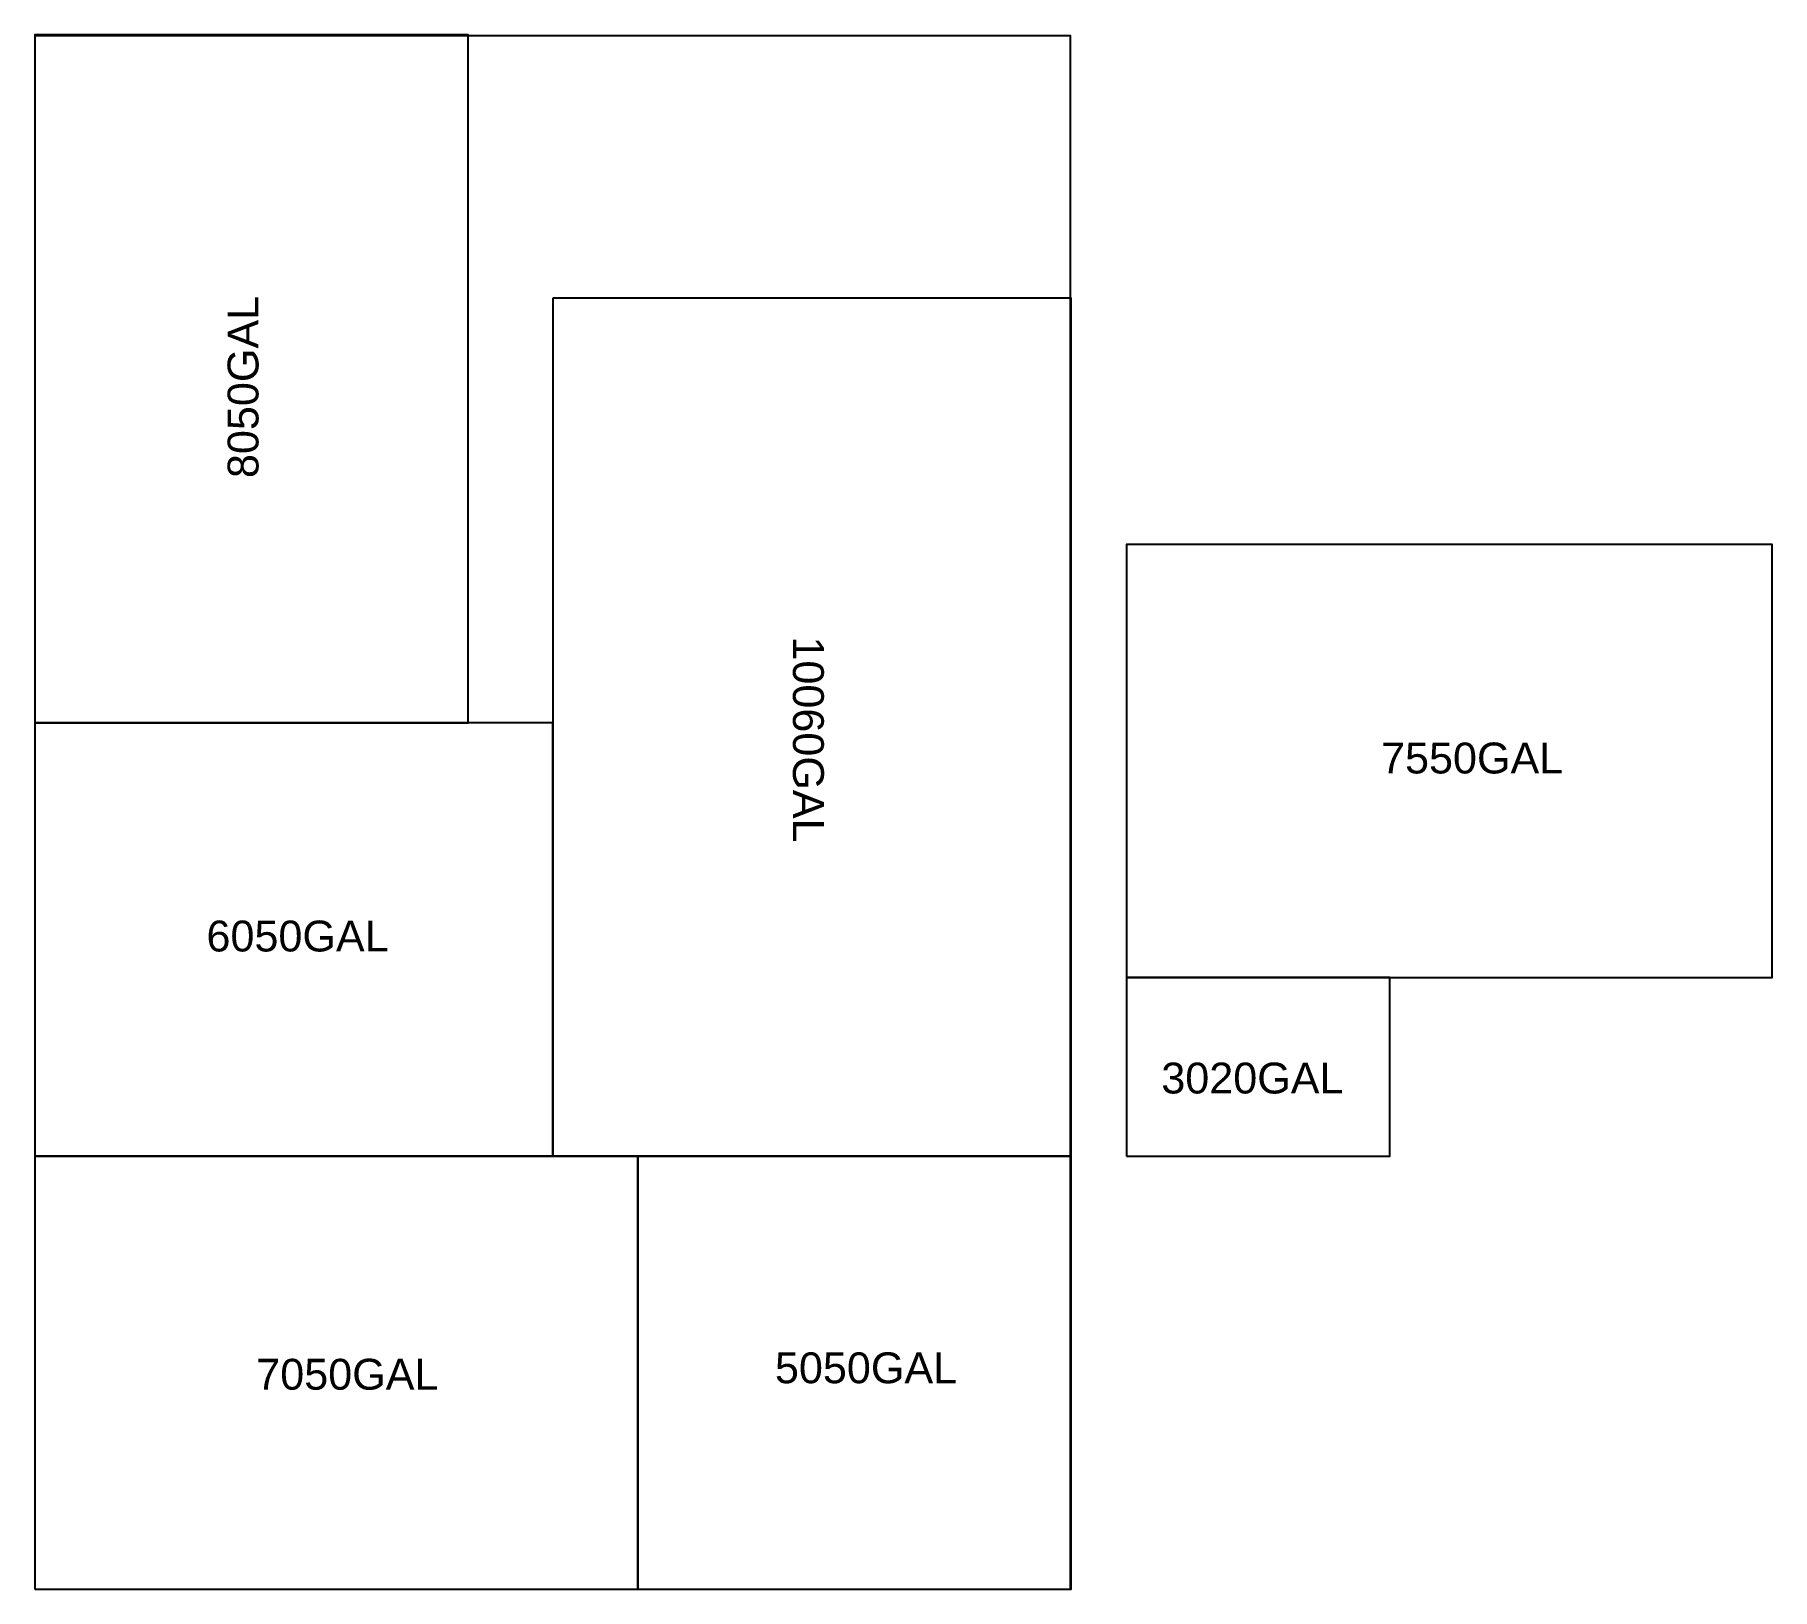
# Model space of a CAD drawing. Header units: inches. Extents: x 0 to 81, y -1210 to 72.
# Drawn here: x 0 to 80.5, y 0 to 72.1 of the extents above; entities outside this region: 1.
import ezdxf

# ---------------------------------------------------------------- set-up
doc = ezdxf.new("R2010")
doc.units = ezdxf.units.IN
doc.header["$MEASUREMENT"] = 0
doc.layers.add('TOP', color=4, linetype='Continuous')
doc.styles.get("Standard").update_dxf_attribs({"font": 'arial.ttf'})

msp = doc.modelspace()

# ---------------------------------------------------------------- linework, layer by layer
msp.add_lwpolyline([(0, 0), (48, 0), (48, 72), (0, 72)], close=True)
at = {"layer": 'TOP'}
for points in [[(20.08, 40.16), (20.08, 72.052), (0, 72.052), (0, 40.16)], [(24.017, 59.846), (24.017, 20.08), (48.034, 20.08), (48.034, 59.846)], [(50.604, 28.349), (80.527, 28.349), (80.527, 48.429), (50.604, 48.429)], [(0, 20.08), (24.017, 20.08), (24.017, 40.16), (0, 40.16)], [(50.604, 20.08), (62.81, 20.08), (62.81, 28.349), (50.604, 28.349)], [(0, 0), (27.954, 0), (27.954, 20.08), (0, 20.08)], [(27.954, 0), (48.034, 0), (48.034, 20.08), (27.954, 20.08)]]:
    msp.add_lwpolyline(points, close=True, dxfattribs=at)

# ---------------------------------------------------------------- texts
for s, rotation, p in [('8050GAL', 90, (10.369, 51.505)), ('10060GAL', 270, (35.141, 44.164)), ('7550GAL', 90, (23.161, -1210.544))]:
    msp.add_text(s, height=1.4307, rotation=rotation).set_placement(p)
for s, p in [('7550GAL', (62.396, 37.812)), ('6050GAL', (7.959, 29.561)), ('3020GAL', (52.212, 22.979)), ('7050GAL', (10.267, 9.25)), ('5050GAL', (34.305, 9.548))]:
    msp.add_text(s, height=1.4307).set_placement(p)

doc.saveas('drawing.dxf')
